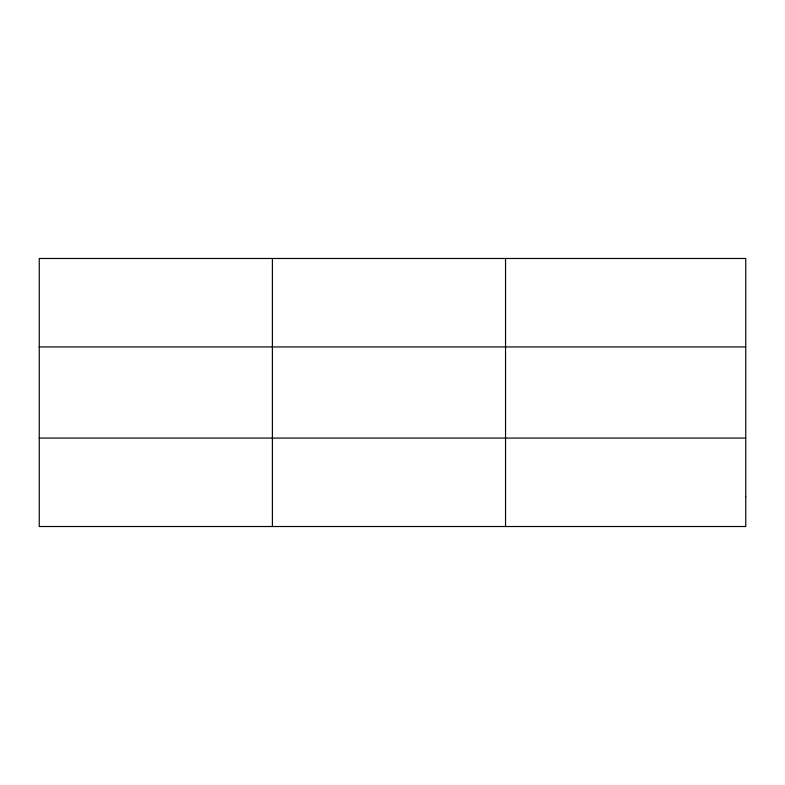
<?xml version="1.0" encoding="UTF-8"?>
<svg xmlns="http://www.w3.org/2000/svg" width="785" height="785" viewBox="0 0 785 785"><rect width="100%" height="100%" fill="white"/><g stroke="black" fill="none" stroke-linecap="round" stroke-linejoin="round"><path stroke-width="1.18" d="M272.395 526.519L272.395 258.481M505.54 526.519L505.54 258.481M39.25 346.931L745.75 346.931M39.25 438.069L745.75 438.069M745.75 497.033L745.75 526.519L39.25 526.519L39.25 258.481L745.75 258.481L745.75 497.033"/></g></svg>
